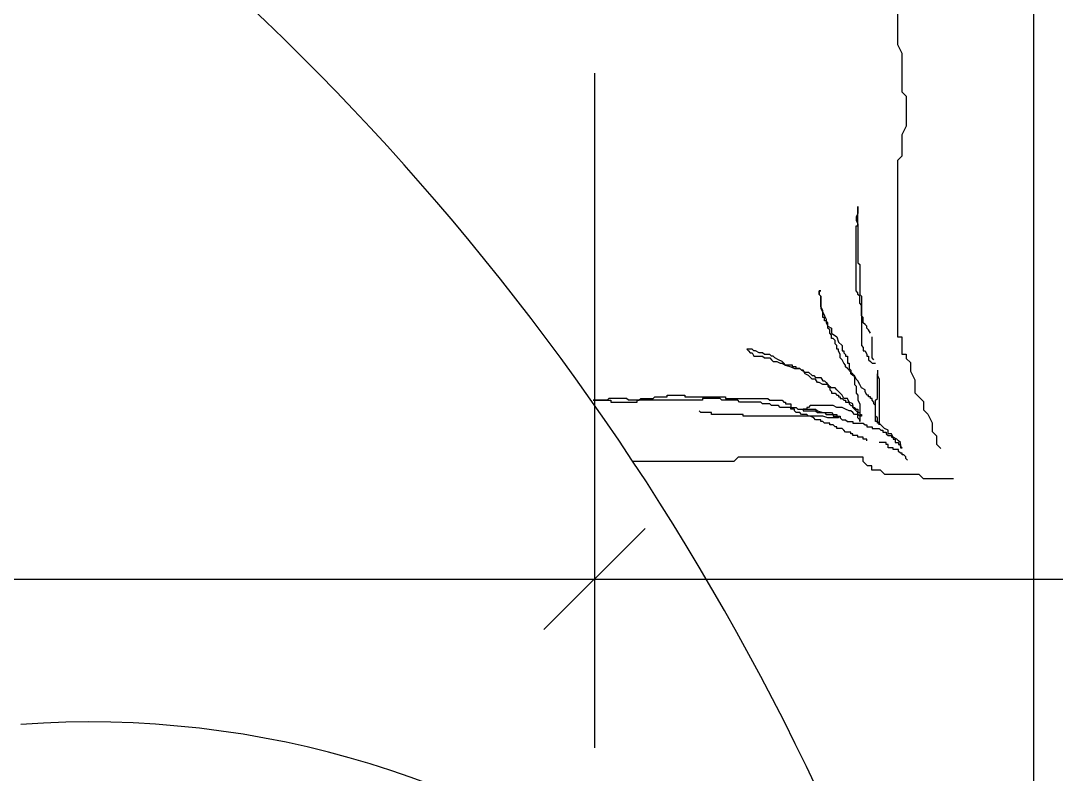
# Model space of a CAD drawing. Extents: x 182769.15 to 182771.38, y 101811.72 to 101812.21.
# Drawn here: x 182769.64799 to 182769.65413, y 101812.10489 to 101812.10936 of the extents above; entities that cross this region are included whole.
import ezdxf

# ---------------------------------------------------------------- set-up
doc = ezdxf.new("R2010")
doc.units = 0
doc.header["$MEASUREMENT"] = 0
doc.linetypes.add('DUZ', pattern=[500, 500])
doc.layers.get('0').update_dxf_attribs({"color": 1, "linetype": 'DUZ'})
doc.layers.add('iç yatay', color=3, linetype='Continuous')
doc.layers.add('tefriş', color=21, linetype='Continuous')

msp = doc.modelspace()

# ---------------------------------------------------------------- linework, layer by layer
at = {"color": 0, "linetype": 'ByBlock'}
for p, q in [((182769.6516945448, 101812.1063444443), (182769.6510945448, 101812.1057444443)), ((182769.6510945448, 101812.1057444443), (182769.6516945448, 101812.1063444443))]:
    msp.add_line(p, q, dxfattribs=at)
at = {"layer": 'iç yatay'}
for p, q in [((182769.6513945448, 101812.1090444443), (182769.6513945448, 101812.1050444443)), ((182769.6513945448, 101812.1090444443), (182769.6513945448, 101812.1050444443)), ((182769.6349945448, 101812.1060444443), (182769.6517945448, 101812.1060444443)), ((182769.6509945448, 101812.1060444443), (182769.6817847137, 101812.1060444443))]:
    msp.add_line(p, q, dxfattribs=at)
at = {"layer": 'tefriş'}
msp.add_line((182769.6539945448, 101812.1114237126), (182769.6539945448, 101812.0782237126), dxfattribs=at)
at = {"layer": 'tefriş', "color": 8}
for p, q in [((182769.6531899268, 101812.1096475615), (182769.6531899268, 101812.1092141599)), ((182769.6531899268, 101812.1092141599), (182769.6532154453, 101812.1091631753)), ((182769.6532154453, 101812.1091631753), (182769.6532154453, 101812.1089337283)), ((182769.6532154453, 101812.1089337283), (182769.6532409542, 101812.1089082306)), ((182769.6532409542, 101812.1089082306), (182769.6532409542, 101812.1087297736)), ((182769.6532409542, 101812.1087297736), (182769.6532154453, 101812.1086787836)), ((182769.6532154453, 101812.1086787836), (182769.6532154453, 101812.1085513166)), ((182769.6532154453, 101812.1085513166), (182769.6531899268, 101812.1085258189)), ((182769.6531899268, 101812.1085258189), (182769.6531899268, 101812.107480564)), ((182769.6529549874, 101812.1081392641), (182769.6529549874, 101812.1082542533)), ((182769.6529549874, 101812.1082542533), (182769.6529549874, 101812.1082124405)), ((182769.6529549874, 101812.1082124405), (182769.6529445203, 101812.1081915314)), ((182769.6529445203, 101812.1081915314), (182769.6529445203, 101812.1081706277)), ((182769.6529445203, 101812.1081706277), (182769.6529549874, 101812.1081497187)), ((182769.6529445203, 101812.1077524785), (182769.6529445203, 101812.1081392641)), ((182769.6529445203, 101812.1081392641), (182769.6529549874, 101812.1081392641)), ((182769.6529549874, 101812.1081497187), (182769.6529549874, 101812.107919735)), ((182769.6529549874, 101812.107919735), (182769.6529654449, 101812.1079092805)), ((182769.6529654449, 101812.1079092805), (182769.6529654449, 101812.1077315695)), ((182769.6527248068, 101812.1077315695), (182769.6527248068, 101812.1077524785)), ((182769.6527248068, 101812.1077524785), (182769.6527352642, 101812.1077524785)), ((182769.6527352642, 101812.1077524785), (182769.6527248068, 101812.1077524785)), ((182769.6527248068, 101812.1077524785), (182769.6527248068, 101812.1077315695)), ((182769.6529549874, 101812.107742024), (182769.6529445203, 101812.1077524785)), ((182769.6529549874, 101812.1077315695), (182769.6529549874, 101812.107742024)), ((182769.6527352642, 101812.1077211149), (182769.6527248068, 101812.1077315695)), ((182769.6527248068, 101812.1077315695), (182769.6527352642, 101812.1077211149)), ((182769.6527352642, 101812.1076583931), (182769.6527352642, 101812.1077211149)), ((182769.6527352642, 101812.1077211149), (182769.6527352642, 101812.1076479386)), ((182769.6529654449, 101812.1077211149), (182769.6529549874, 101812.1077315695)), ((182769.6529654449, 101812.1077315695), (182769.6529759121, 101812.1077211149)), ((182769.6529654449, 101812.1076793022), (182769.6529654449, 101812.1077211149)), ((182769.6529759121, 101812.1076688476), (182769.6529654449, 101812.1076793022)), ((182769.6529759121, 101812.1077211149), (182769.6529759121, 101812.1074284094)), ((182769.6527457314, 101812.107637484), (182769.6527352642, 101812.1076583931)), ((182769.6527352642, 101812.1076479386), (182769.6527457314, 101812.1076270295)), ((182769.6527457314, 101812.1075956712), (182769.6527457314, 101812.107637484)), ((182769.6527457314, 101812.1076270295), (182769.6527561889, 101812.1076061258)), ((182769.6529759121, 101812.1076061258), (182769.6529759121, 101812.1076688476)), ((182769.6527561889, 101812.1075956712), (182769.6527457314, 101812.1075956712)), ((182769.6527561889, 101812.1076061258), (182769.652766656, 101812.1075852167)), ((182769.6527561889, 101812.1075747622), (182769.6527561889, 101812.1075956712)), ((182769.652766656, 101812.1075747622), (182769.6527561889, 101812.1075747622)), ((182769.652766656, 101812.1075852167), (182769.652766656, 101812.1075643076)), ((182769.6527771135, 101812.1075643076), (182769.652766656, 101812.1075747622)), ((182769.652766656, 101812.1075643076), (182769.6527771135, 101812.1075434039)), ((182769.6527771135, 101812.1075329494), (182769.6527771135, 101812.1075643076)), ((182769.6529863695, 101812.1075956712), (182769.6529759121, 101812.1076061258)), ((182769.6529863695, 101812.1075643076), (182769.6529863695, 101812.1075956712)), ((182769.6529968367, 101812.1075538531), (182769.6529863695, 101812.1075643076)), ((182769.6530073039, 101812.1075434039), (182769.6529968367, 101812.1075538531)), ((182769.6527771135, 101812.1075434039), (182769.6527980381, 101812.1075329494)), ((182769.6527875806, 101812.1075224949), (182769.6527771135, 101812.1075329494)), ((182769.6527875806, 101812.1075015858), (182769.6527875806, 101812.1075224949)), ((182769.6527980381, 101812.1074911313), (182769.6527875806, 101812.1075015858)), ((182769.6527980381, 101812.1075329494), (182769.6527980381, 101812.1075015858)), ((182769.6527980381, 101812.1075015858), (182769.6528294299, 101812.1074806767)), ((182769.6527980381, 101812.1074702276), (182769.6527980381, 101812.1074911313)), ((182769.6530073039, 101812.1075329494), (182769.6530073039, 101812.1075434039)), ((182769.6530177613, 101812.1075224949), (182769.6530073039, 101812.1075329494)), ((182769.6530282285, 101812.1075015858), (182769.6530177613, 101812.1075224949)), ((182769.6528085053, 101812.1074702276), (182769.6527980381, 101812.1074702276)), ((182769.6528189724, 101812.107459773), (182769.6528085053, 101812.1074702276)), ((182769.6528189724, 101812.107438864), (182769.6528189724, 101812.107459773)), ((182769.6528294299, 101812.1074284094), (182769.6528189724, 101812.107438864)), ((182769.6528294299, 101812.1074806767), (182769.6528398971, 101812.1074493185)), ((182769.6528294299, 101812.1074075057), (182769.6528294299, 101812.1074284094)), ((182769.6528398971, 101812.1074493185), (182769.6528608217, 101812.1074284094)), ((182769.6528608217, 101812.1074284094), (182769.6528608217, 101812.1073970512)), ((182769.6529759121, 101812.1074284094), (182769.6529863695, 101812.1074179549)), ((182769.653038686, 101812.107355233), (182769.653038686, 101812.1074806767)), ((182769.6531899268, 101812.107480564), (182769.6532154453, 101812.107480564)), ((182769.6532154453, 101812.107480564), (182769.6532154453, 101812.1073785894)), ((182769.6523272097, 101812.1074075057), (182769.6522958275, 101812.1074075057)), ((182769.6522958275, 101812.1074075057), (182769.652306285, 101812.1073970512)), ((182769.652306285, 101812.1073970512), (182769.6523167522, 101812.1073865966)), ((182769.6523167522, 101812.1073865966), (182769.6523272097, 101812.1073865966)), ((182769.6523376768, 101812.1073970512), (182769.6523272097, 101812.1074075057)), ((182769.6523272097, 101812.1073865966), (182769.6523376768, 101812.1073656876)), ((182769.6523481343, 101812.1073970512), (182769.6523376768, 101812.1073970512)), ((182769.6523376768, 101812.1073656876), (182769.6523899933, 101812.1073656876)), ((182769.6523690686, 101812.1073865966), (182769.6523481343, 101812.1073970512)), ((182769.6523899933, 101812.1073865966), (182769.6523690686, 101812.1073865966)), ((182769.6524004507, 101812.1073761421), (182769.6523899933, 101812.1073865966)), ((182769.6523899933, 101812.1073656876), (182769.6524004507, 101812.107355233)), ((182769.6524318425, 101812.1073761421), (182769.6524004507, 101812.1073761421)), ((182769.6524423, 101812.1073656876), (182769.6524318425, 101812.1073761421)), ((182769.6524527672, 101812.1073656876), (182769.6524423, 101812.1073656876)), ((182769.6524632343, 101812.107355233), (182769.6524527672, 101812.1073656876)), ((182769.6528398971, 101812.1074075057), (182769.6528294299, 101812.1074075057)), ((182769.6528398971, 101812.1073970512), (182769.6528398971, 101812.1074075057)), ((182769.6528503546, 101812.1073761421), (182769.6528398971, 101812.1073970512)), ((182769.6528503546, 101812.107355233), (182769.6528503546, 101812.1073761421)), ((182769.6528608217, 101812.1073970512), (182769.6528712792, 101812.1073970512)), ((182769.6528712792, 101812.1073970512), (182769.6528712792, 101812.1073865966)), ((182769.6528712792, 101812.1073865966), (182769.6528817464, 101812.1073761421)), ((182769.6528817464, 101812.1073761421), (182769.6528817464, 101812.1073656876)), ((182769.6528817464, 101812.1073656876), (182769.6528922038, 101812.1073656876)), ((182769.6528922038, 101812.1073656876), (182769.6528922038, 101812.1073238748)), ((182769.6529863695, 101812.1074179549), (182769.6529863695, 101812.1073970512)), ((182769.6529863695, 101812.1073970512), (182769.6529968367, 101812.1073970512)), ((182769.6529968367, 101812.1073970512), (182769.6530073039, 101812.1073761421)), ((182769.6530073039, 101812.1073761421), (182769.6530073039, 101812.1073656876)), ((182769.6530073039, 101812.1073656876), (182769.6530177613, 101812.1073656876)), ((182769.6530177613, 101812.1073656876), (182769.6530177613, 101812.1073447785)), ((182769.6532154453, 101812.1073785894), (182769.6532409542, 101812.1073785894)), ((182769.6532409542, 101812.1073785894), (182769.6532409542, 101812.1073530917)), ((182769.6524004507, 101812.107355233), (182769.6524318425, 101812.107355233)), ((182769.6524318425, 101812.107355233), (182769.6524423, 101812.1073447785)), ((182769.6524423, 101812.1073447785), (182769.6524527672, 101812.1073343293)), ((182769.6524527672, 101812.1073343293), (182769.6524736918, 101812.1073343293)), ((182769.6524841589, 101812.1073447785), (182769.6524632343, 101812.107355233)), ((182769.6524736918, 101812.1073343293), (182769.6524946164, 101812.1073238748)), ((182769.6525050836, 101812.1073343293), (182769.6524841589, 101812.1073447785)), ((182769.6524946164, 101812.1073238748), (182769.6525050836, 101812.1073238748)), ((182769.652515541, 101812.1073238748), (182769.6525050836, 101812.1073343293)), ((182769.6525050836, 101812.1073238748), (182769.6525260082, 101812.1073134203)), ((182769.6525260082, 101812.1073134203), (182769.652515541, 101812.1073238748)), ((182769.6525678575, 101812.1073134203), (182769.6525260082, 101812.1073134203)), ((182769.6525260082, 101812.1073134203), (182769.6525574, 101812.1073029657)), ((182769.6525678575, 101812.1073029657), (182769.6525678575, 101812.1073134203)), ((182769.6528608217, 101812.1073447785), (182769.6528503546, 101812.107355233)), ((182769.6528712792, 101812.1073238748), (182769.6528608217, 101812.1073447785)), ((182769.6528817464, 101812.1073134203), (182769.6528712792, 101812.1073238748)), ((182769.6528817464, 101812.1073029657), (182769.6528817464, 101812.1073134203)), ((182769.6528922038, 101812.1073238748), (182769.652902671, 101812.1073238748)), ((182769.652902671, 101812.1073238748), (182769.652902671, 101812.1072925112)), ((182769.6530177613, 101812.1073447785), (182769.6530282285, 101812.1073343293)), ((182769.6530282285, 101812.1073343293), (182769.653038686, 101812.1073238748)), ((182769.6530491531, 101812.1073447785), (182769.653038686, 101812.107355233)), ((182769.653038686, 101812.1073238748), (182769.6530596106, 101812.1073238748)), ((182769.6532409542, 101812.1073530917), (182769.6532664727, 101812.1073275994)), ((182769.6532664727, 101812.1073275994), (182769.6532664727, 101812.1072766094)), ((182769.6525574, 101812.1073029657), (182769.6525783246, 101812.1072925112)), ((182769.6525887821, 101812.1073029657), (182769.6525678575, 101812.1073029657)), ((182769.6525783246, 101812.1072925112), (182769.6526097067, 101812.1072925112)), ((182769.6525887821, 101812.1072925112), (182769.6525887821, 101812.1073029657)), ((182769.6526097067, 101812.1072925112), (182769.6525887821, 101812.1072925112)), ((182769.6526201739, 101812.1072820567), (182769.6526097067, 101812.1072925112)), ((182769.6526097067, 101812.1072925112), (182769.6526201739, 101812.1072820567)), ((182769.6526306411, 101812.1072820567), (182769.6526201739, 101812.1072820567)), ((182769.6526201739, 101812.1072820567), (182769.6526410985, 101812.1072716021)), ((182769.6526410985, 101812.107261153), (182769.6526306411, 101812.1072820567)), ((182769.6526410985, 101812.1072716021), (182769.6526620232, 101812.1072716021)), ((182769.6526620232, 101812.1072506984), (182769.6526410985, 101812.107261153)), ((182769.6526620232, 101812.1072716021), (182769.6526829478, 101812.1072506984)), ((182769.6526829478, 101812.1072297894), (182769.6526620232, 101812.1072506984)), ((182769.6526829478, 101812.1072506984), (182769.652693415, 101812.1072506984)), ((182769.652693415, 101812.1072506984), (182769.6527038724, 101812.1072402439)), ((182769.6528922038, 101812.1072925112), (182769.6528817464, 101812.1073029657)), ((182769.6529131382, 101812.1072716021), (182769.6528922038, 101812.1072925112)), ((182769.652902671, 101812.1072925112), (182769.6529131382, 101812.1072820567)), ((182769.6529131382, 101812.1072820567), (182769.6529131382, 101812.1072716021)), ((182769.6529131382, 101812.107261153), (182769.6529131382, 101812.1072716021)), ((182769.6529131382, 101812.1072716021), (182769.6529235956, 101812.107261153)), ((182769.6529235956, 101812.1072506984), (182769.6529131382, 101812.107261153)), ((182769.6529235956, 101812.107261153), (182769.6529340628, 101812.1072402439)), ((182769.6529340628, 101812.1072506984), (182769.6529235956, 101812.1072506984)), ((182769.6529445203, 101812.1072297894), (182769.6529340628, 101812.1072506984)), ((182769.6530700778, 101812.1072820567), (182769.6530700778, 101812.1072506984)), ((182769.6530700778, 101812.1071148002), (182769.6530700778, 101812.107261153)), ((182769.6530700778, 101812.1072506984), (182769.6530805352, 101812.1072297894)), ((182769.6532664727, 101812.1072766094), (182769.6532919913, 101812.1072256247)), ((182769.6527038724, 101812.1072297894), (182769.6526829478, 101812.1072297894)), ((182769.6527038724, 101812.1072402439), (182769.6527352642, 101812.1072402439)), ((182769.6527143396, 101812.1072088803), (182769.6527038724, 101812.1072297894)), ((182769.6527248068, 101812.1072088803), (182769.6527143396, 101812.1072088803)), ((182769.6527457314, 101812.1071984258), (182769.6527248068, 101812.1072088803)), ((182769.6527352642, 101812.1072402439), (182769.6527457314, 101812.1072193348)), ((182769.6527457314, 101812.1072193348), (182769.6527561889, 101812.1072193348)), ((182769.6527771135, 101812.1071984258), (182769.6527457314, 101812.1071984258)), ((182769.6527561889, 101812.1072193348), (182769.652766656, 101812.1072088803)), ((182769.652766656, 101812.1072088803), (182769.6527771135, 101812.1071984258)), ((182769.6527980381, 101812.107177522), (182769.6527771135, 101812.1071984258)), ((182769.6527771135, 101812.1071984258), (182769.6527771135, 101812.1071879766)), ((182769.6527771135, 101812.1071879766), (182769.6527875806, 101812.107177522)), ((182769.6529340628, 101812.1072402439), (182769.6529340628, 101812.1071984258)), ((182769.6529340628, 101812.1071984258), (182769.6529445203, 101812.1071879766)), ((182769.6529549874, 101812.1072193348), (182769.6529445203, 101812.1072297894)), ((182769.6529445203, 101812.1071879766), (182769.6529445203, 101812.1071461585)), ((182769.6529654449, 101812.1071984258), (182769.6529549874, 101812.1072193348)), ((182769.6529759121, 101812.107177522), (182769.6529654449, 101812.1071984258)), ((182769.6530805352, 101812.1072297894), (182769.6530805352, 101812.1069579929)), ((182769.6532919913, 101812.1072256247), (182769.6532919913, 101812.1071491424)), ((182769.6517412908, 101812.1071148002), (182769.651751758, 101812.1071252547)), ((182769.651751758, 101812.1071252547), (182769.6518249991, 101812.1071252547)), ((182769.6518249991, 101812.1071252547), (182769.6518249991, 101812.1071357039)), ((182769.6518249991, 101812.1071357039), (182769.6519296222, 101812.1071357039)), ((182769.6519296222, 101812.1071357039), (182769.6519296222, 101812.1071252547)), ((182769.6519296222, 101812.1071252547), (182769.65217027, 101812.1071252547)), ((182769.65217027, 101812.1071252547), (182769.65217027, 101812.1071148002)), ((182769.6527875806, 101812.107177522), (182769.6527875806, 101812.1071670675)), ((182769.6527875806, 101812.1071670675), (182769.6527980381, 101812.107156613)), ((182769.6528189724, 101812.107177522), (182769.6527980381, 101812.107177522)), ((182769.6527980381, 101812.107156613), (182769.6527980381, 101812.1071461585)), ((182769.6527980381, 101812.1071461585), (182769.6528189724, 101812.1071461585)), ((182769.6528294299, 101812.1071670675), (182769.6528189724, 101812.107177522)), ((182769.6528189724, 101812.1071461585), (182769.6528294299, 101812.1071357039)), ((182769.6528398971, 101812.107156613), (182769.6528294299, 101812.1071670675)), ((182769.6528294299, 101812.1071357039), (182769.6528398971, 101812.1071357039)), ((182769.6528503546, 101812.1071461585), (182769.6528398971, 101812.107156613)), ((182769.6528398971, 101812.1071357039), (182769.6528398971, 101812.1071252547)), ((182769.6528398971, 101812.1071252547), (182769.6528503546, 101812.1071252547)), ((182769.6528608217, 101812.1071357039), (182769.6528503546, 101812.1071461585)), ((182769.6528503546, 101812.1071252547), (182769.6528503546, 101812.1071148002)), ((182769.6528712792, 101812.1071148002), (182769.6528608217, 101812.1071357039)), ((182769.6529445203, 101812.1071461585), (182769.6529549874, 101812.1071357039)), ((182769.6529549874, 101812.1071357039), (182769.6529549874, 101812.1071043457)), ((182769.6529968367, 101812.1071670675), (182769.6529759121, 101812.107177522)), ((182769.6529968367, 101812.107156613), (182769.6529968367, 101812.1071670675)), ((182769.6530073039, 101812.1071357039), (182769.6529968367, 101812.107156613)), ((182769.6530177613, 101812.1071357039), (182769.6530073039, 101812.1071357039)), ((182769.6530177613, 101812.1071252547), (182769.6530177613, 101812.1071357039)), ((182769.6530282285, 101812.1071252547), (182769.6530177613, 101812.1071252547)), ((182769.6530282285, 101812.1071148002), (182769.6530282285, 101812.1071252547)), ((182769.6532919913, 101812.1071491424), (182769.6533175099, 101812.1071236447)), ((182769.6533175099, 101812.1071236447), (182769.6533430187, 101812.1070981524)), ((182769.6514692609, 101812.1071043457), (182769.6513855527, 101812.1071043457)), ((182769.6513855527, 101812.1071043457), (182769.6514901856, 101812.1071043457)), ((182769.6514797184, 101812.1071148002), (182769.6514692609, 101812.1071043457)), ((182769.6515843512, 101812.1071148002), (182769.6514797184, 101812.1071148002)), ((182769.6514901856, 101812.1071043457), (182769.6514901856, 101812.1070938911)), ((182769.6514901856, 101812.1070938911), (182769.6516471251, 101812.1070938911)), ((182769.6515948087, 101812.1071043457), (182769.6515843512, 101812.1071148002)), ((182769.6520342551, 101812.1071043457), (182769.6515948087, 101812.1071043457)), ((182769.6516471251, 101812.1070938911), (182769.6516471251, 101812.1071043457)), ((182769.6516471251, 101812.1071043457), (182769.6516575923, 101812.1071043457)), ((182769.6516575923, 101812.1071043457), (182769.6516680498, 101812.1071148002)), ((182769.6516680498, 101812.1071148002), (182769.6517412908, 101812.1071148002)), ((182769.6520342551, 101812.1071148002), (182769.6520342551, 101812.1071043457)), ((182769.6521388783, 101812.1071148002), (182769.6520342551, 101812.1071148002)), ((182769.6521493454, 101812.1071043457), (182769.6521388783, 101812.1071148002)), ((182769.6522435111, 101812.1071043457), (182769.6521493454, 101812.1071043457)), ((182769.65217027, 101812.1071148002), (182769.6524213754, 101812.1071148002)), ((182769.6522539686, 101812.1070938911), (182769.6522435111, 101812.1071043457)), ((182769.6523795261, 101812.1070938911), (182769.6522539686, 101812.1070938911)), ((182769.6523899933, 101812.1070834366), (182769.6523795261, 101812.1070938911)), ((182769.6524318425, 101812.1070834366), (182769.6523899933, 101812.1070834366)), ((182769.6524213754, 101812.1071148002), (182769.6524318425, 101812.1071043457)), ((182769.6524318425, 101812.1071043457), (182769.6525050836, 101812.1071043457)), ((182769.6524423, 101812.1070729821), (182769.6524318425, 101812.1070834366)), ((182769.6524841589, 101812.1070729821), (182769.6524423, 101812.1070729821)), ((182769.6524946164, 101812.1070625275), (182769.6524841589, 101812.1070729821)), ((182769.6525574, 101812.1070625275), (182769.6524946164, 101812.1070625275)), ((182769.6525050836, 101812.1071043457), (182769.652515541, 101812.1070938911)), ((182769.652515541, 101812.1070938911), (182769.6525260082, 101812.1070938911)), ((182769.6525260082, 101812.1070938911), (182769.6525260082, 101812.1070834366)), ((182769.6525260082, 101812.1070834366), (182769.6525574, 101812.1070834366)), ((182769.6525574, 101812.1070834366), (182769.6525574, 101812.1070625275)), ((182769.6525574, 101812.1070520784), (182769.6525574, 101812.1070625275)), ((182769.6525574, 101812.1070625275), (182769.6525887821, 101812.1070625275)), ((182769.6525887821, 101812.1070625275), (182769.6525992493, 101812.1070520784)), ((182769.6526515657, 101812.1070625275), (182769.6526515657, 101812.1070520784)), ((182769.6526620232, 101812.1070625275), (182769.6526515657, 101812.1070625275)), ((182769.6526724903, 101812.1070729821), (182769.6526620232, 101812.1070625275)), ((182769.6528085053, 101812.1070729821), (182769.6526724903, 101812.1070729821)), ((182769.6528294299, 101812.1070625275), (182769.6528085053, 101812.1070729821)), ((182769.6528608217, 101812.1070625275), (182769.6528294299, 101812.1070625275)), ((182769.6528503546, 101812.1071148002), (182769.6528608217, 101812.1071148002)), ((182769.6528608217, 101812.1071148002), (182769.6528712792, 101812.1071043457)), ((182769.6528817464, 101812.1070520784), (182769.6528608217, 101812.1070625275)), ((182769.6528922038, 101812.1071148002), (182769.6528712792, 101812.1071148002)), ((182769.6528712792, 101812.1071043457), (182769.6528817464, 101812.1071043457)), ((182769.6528817464, 101812.1071043457), (182769.6528817464, 101812.1070938911)), ((182769.6528817464, 101812.1070938911), (182769.652902671, 101812.1070938911)), ((182769.652902671, 101812.1070938911), (182769.6528922038, 101812.1071148002)), ((182769.6529235956, 101812.1070834366), (182769.652902671, 101812.1070938911)), ((182769.652902671, 101812.1070938911), (182769.652902671, 101812.1070834366)), ((182769.652902671, 101812.1070834366), (182769.6529131382, 101812.1070729821)), ((182769.6529131382, 101812.1070729821), (182769.6529235956, 101812.1070729821)), ((182769.6529235956, 101812.1070625275), (182769.6529235956, 101812.1070834366)), ((182769.6529235956, 101812.1070729821), (182769.6529235956, 101812.1070625275)), ((182769.6529445203, 101812.1070416238), (182769.6529235956, 101812.1070625275)), ((182769.6529235956, 101812.1070625275), (182769.6529340628, 101812.1070625275)), ((182769.6529340628, 101812.1070625275), (182769.6529445203, 101812.1070520784)), ((182769.6529549874, 101812.1071043457), (182769.6529654449, 101812.1070834366)), ((182769.6529654449, 101812.1070834366), (182769.6529654449, 101812.106978902)), ((182769.653038686, 101812.1071148002), (182769.6530282285, 101812.1071148002)), ((182769.653038686, 101812.1071043457), (182769.653038686, 101812.1071148002)), ((182769.6530491531, 101812.1070938911), (182769.653038686, 101812.1071043457)), ((182769.6530491531, 101812.1070834366), (182769.6530491531, 101812.1070938911)), ((182769.6530596106, 101812.1070729821), (182769.6530491531, 101812.1070834366)), ((182769.6530596106, 101812.1071043457), (182769.6530700778, 101812.1071148002)), ((182769.6530596106, 101812.1070102602), (182769.6530596106, 101812.1071043457)), ((182769.6530596106, 101812.106978902), (182769.6530596106, 101812.1070729821)), ((182769.6533430187, 101812.1070981524), (182769.6533430187, 101812.1070471624)), ((182769.6520237879, 101812.1070311693), (182769.6520133305, 101812.1070416238)), ((182769.6520865715, 101812.1070311693), (182769.6520237879, 101812.1070311693)), ((182769.6520865715, 101812.1070207148), (182769.6520865715, 101812.1070311693)), ((182769.6522749029, 101812.1070207148), (182769.6520865715, 101812.1070207148)), ((182769.6522749029, 101812.1070102602), (182769.6522749029, 101812.1070207148)), ((182769.6527457314, 101812.1070102602), (182769.6522749029, 101812.1070102602)), ((182769.6525783246, 101812.1070520784), (182769.6525574, 101812.1070520784)), ((182769.6525783246, 101812.1070416238), (182769.6525783246, 101812.1070520784)), ((182769.6525887821, 101812.1070311693), (182769.6525783246, 101812.1070416238)), ((182769.6526097067, 101812.1070311693), (182769.6525887821, 101812.1070311693)), ((182769.6525992493, 101812.1070520784), (182769.6526306411, 101812.1070520784)), ((182769.6526201739, 101812.1070207148), (182769.6526097067, 101812.1070311693)), ((182769.6526515657, 101812.1070207148), (182769.6526201739, 101812.1070207148)), ((182769.6526306411, 101812.1070520784), (182769.6526306411, 101812.1070416238)), ((182769.6526515657, 101812.1070520784), (182769.6526306411, 101812.1070520784)), ((182769.6526306411, 101812.1070520784), (182769.6527038724, 101812.1070520784)), ((182769.6526306411, 101812.1070416238), (182769.6527038724, 101812.1070416238)), ((182769.6526620232, 101812.1070102602), (182769.6526515657, 101812.1070207148)), ((182769.6526724903, 101812.1070102602), (182769.6526620232, 101812.1070102602)), ((182769.652693415, 101812.1069998057), (182769.6526724903, 101812.1070102602)), ((182769.6527038724, 101812.1069893512), (182769.652693415, 101812.1069998057)), ((182769.6527038724, 101812.1070520784), (182769.6527143396, 101812.1070416238)), ((182769.6527038724, 101812.1070416238), (182769.6527143396, 101812.1070311693)), ((182769.6527143396, 101812.1070416238), (182769.6527457314, 101812.1070311693)), ((182769.6527143396, 101812.1070311693), (182769.6527561889, 101812.1070311693)), ((182769.6527457314, 101812.1070311693), (182769.6527980381, 101812.1070311693)), ((182769.6527771135, 101812.1069998057), (182769.6527457314, 101812.1070102602)), ((182769.6527561889, 101812.1070311693), (182769.652766656, 101812.1070207148)), ((182769.652766656, 101812.1070207148), (182769.6528085053, 101812.1070207148)), ((182769.6528398971, 101812.1069998057), (182769.6527771135, 101812.1069998057)), ((182769.6527980381, 101812.1070311693), (182769.6528085053, 101812.1070207148)), ((182769.6528085053, 101812.1070207148), (182769.6528085053, 101812.1070102602)), ((182769.6528085053, 101812.1070207148), (182769.6528294299, 101812.1070207148)), ((182769.6528085053, 101812.1070102602), (182769.6528503546, 101812.1070102602)), ((182769.6528294299, 101812.1070207148), (182769.6528294299, 101812.1070102602)), ((182769.6528294299, 101812.1070102602), (182769.6528398971, 101812.1070102602)), ((182769.6528398971, 101812.1070102602), (182769.6528398971, 101812.1069998057)), ((182769.6528503546, 101812.1070102602), (182769.6528503546, 101812.1069998057)), ((182769.6528503546, 101812.1069998057), (182769.6528608217, 101812.1069893512)), ((182769.652902671, 101812.1070416238), (182769.6528817464, 101812.1070520784)), ((182769.6529131382, 101812.1070416238), (182769.652902671, 101812.1070416238)), ((182769.6529235956, 101812.1070311693), (182769.6529131382, 101812.1070416238)), ((182769.6529340628, 101812.1070207148), (182769.6529235956, 101812.1070311693)), ((182769.6529549874, 101812.1070207148), (182769.6529340628, 101812.1070207148)), ((182769.6529445203, 101812.1070520784), (182769.6529549874, 101812.1070520784)), ((182769.6529549874, 101812.1070311693), (182769.6529445203, 101812.1070416238)), ((182769.6529549874, 101812.1070520784), (182769.6529549874, 101812.1070311693)), ((182769.6529549874, 101812.1069998057), (182769.6529549874, 101812.1070311693)), ((182769.6529549874, 101812.1070311693), (182769.6529654449, 101812.1070311693)), ((182769.6529654449, 101812.1070102602), (182769.6529549874, 101812.1070207148)), ((182769.6529654449, 101812.1069893512), (182769.6529549874, 101812.1069998057)), ((182769.6529654449, 101812.1070311693), (182769.6529654449, 101812.1070207148)), ((182769.6529654449, 101812.1070207148), (182769.6529759121, 101812.1070207148)), ((182769.6529759121, 101812.1070102602), (182769.6529654449, 101812.1070102602)), ((182769.6529759121, 101812.1070207148), (182769.6529759121, 101812.1070102602)), ((182769.6530700778, 101812.1069998057), (182769.6530596106, 101812.1070102602)), ((182769.6530700778, 101812.106978902), (182769.6530700778, 101812.1069998057)), ((182769.6533430187, 101812.1070471624), (182769.6533685373, 101812.1070216701)), ((182769.6533685373, 101812.1070216701), (182769.6533940558, 101812.10697068)), ((182769.6527352642, 101812.1069893512), (182769.6527038724, 101812.1069893512)), ((182769.6527352642, 101812.106978902), (182769.6527352642, 101812.1069893512)), ((182769.6527457314, 101812.106978902), (182769.6527352642, 101812.106978902)), ((182769.6527561889, 101812.1069684474), (182769.6527457314, 101812.106978902)), ((182769.6527875806, 101812.1069684474), (182769.6527561889, 101812.1069684474)), ((182769.6527875806, 101812.1069579929), (182769.6527875806, 101812.1069684474)), ((182769.6528085053, 101812.1069579929), (182769.6527875806, 101812.1069579929)), ((182769.6528189724, 101812.1069475384), (182769.6528085053, 101812.1069579929)), ((182769.6528294299, 101812.1069475384), (182769.6528189724, 101812.1069475384)), ((182769.6528294299, 101812.1069370839), (182769.6528294299, 101812.1069475384)), ((182769.6528608217, 101812.1069370839), (182769.6528294299, 101812.1069370839)), ((182769.6528608217, 101812.1069893512), (182769.6528817464, 101812.1069893512)), ((182769.6528712792, 101812.1069266293), (182769.6528608217, 101812.1069370839)), ((182769.6528817464, 101812.1069893512), (182769.6528922038, 101812.106978902)), ((182769.6528922038, 101812.106978902), (182769.6529235956, 101812.106978902)), ((182769.6529235956, 101812.106978902), (182769.6529235956, 101812.1069684474)), ((182769.6529235956, 101812.1069684474), (182769.6529863695, 101812.1069684474)), ((182769.6529654449, 101812.106978902), (182769.6529654449, 101812.1069893512)), ((182769.6529863695, 101812.1069684474), (182769.6529968367, 101812.1069579929)), ((182769.6529968367, 101812.1069579929), (182769.6530073039, 101812.1069579929)), ((182769.6530073039, 101812.1069579929), (182769.6530073039, 101812.1069475384)), ((182769.6530073039, 101812.1069475384), (182769.653038686, 101812.1069475384)), ((182769.653038686, 101812.1069475384), (182769.653038686, 101812.1069370839)), ((182769.653038686, 101812.1069370839), (182769.6530805352, 101812.1069370839)), ((182769.6530700778, 101812.106978902), (182769.6530596106, 101812.106978902)), ((182769.6530805352, 101812.1069684474), (182769.6530700778, 101812.106978902)), ((182769.6530700778, 101812.1069684474), (182769.6530700778, 101812.106978902)), ((182769.6530805352, 101812.1069684474), (182769.6530700778, 101812.1069684474)), ((182769.6531014695, 101812.1069475384), (182769.6530805352, 101812.1069684474)), ((182769.6530805352, 101812.1069579929), (182769.6530805352, 101812.1069684474)), ((182769.6530805352, 101812.1069370839), (182769.6530910024, 101812.1069266293)), ((182769.653111927, 101812.1069370839), (182769.6531014695, 101812.1069475384)), ((182769.6531328516, 101812.1069266293), (182769.653111927, 101812.1069370839)), ((182769.6533940558, 101812.10697068), (182769.6533940558, 101812.1069196954)), ((182769.6528817464, 101812.1069161801), (182769.6528712792, 101812.1069266293)), ((182769.6529131382, 101812.1069161801), (182769.6528817464, 101812.1069161801)), ((182769.6529131382, 101812.1069057256), (182769.6529131382, 101812.1069161801)), ((182769.6529235956, 101812.1069057256), (182769.6529131382, 101812.1069057256)), ((182769.6529235956, 101812.1068952711), (182769.6529235956, 101812.1069057256)), ((182769.6529549874, 101812.1068952711), (182769.6529235956, 101812.1068952711)), ((182769.6529549874, 101812.1068848165), (182769.6529549874, 101812.1068952711)), ((182769.6529863695, 101812.1068848165), (182769.6529549874, 101812.1068848165)), ((182769.6529863695, 101812.106874362), (182769.6529863695, 101812.1068848165)), ((182769.6530073039, 101812.106874362), (182769.6529863695, 101812.106874362)), ((182769.6530073039, 101812.1068639075), (182769.6530073039, 101812.106874362)), ((182769.6530910024, 101812.1069266293), (182769.6531014695, 101812.1069266293)), ((182769.6531014695, 101812.1069266293), (182769.6531014695, 101812.1069161801)), ((182769.6531014695, 101812.1069161801), (182769.6531223942, 101812.1069161801)), ((182769.6531223942, 101812.1069161801), (182769.6531223942, 101812.1069057256)), ((182769.6531223942, 101812.1069057256), (182769.6531328516, 101812.1068952711)), ((182769.6531328516, 101812.1069057256), (182769.6531328516, 101812.1069266293)), ((182769.6531537763, 101812.1069057256), (182769.6531328516, 101812.1069057256)), ((182769.6531328516, 101812.1068952711), (182769.6531537763, 101812.1068952711)), ((182769.6531642434, 101812.1068848165), (182769.6531537763, 101812.1069057256)), ((182769.6531537763, 101812.1068952711), (182769.6531537763, 101812.1068848165)), ((182769.6531537763, 101812.1068848165), (182769.6531642434, 101812.1068848165)), ((182769.6531642434, 101812.1068848165), (182769.6531642434, 101812.106874362)), ((182769.6531851681, 101812.106874362), (182769.6531642434, 101812.1068848165)), ((182769.6531642434, 101812.106874362), (182769.6531747106, 101812.106874362)), ((182769.6531747106, 101812.106874362), (182769.6531747106, 101812.1068534529)), ((182769.6531956352, 101812.1068639075), (182769.6531851681, 101812.106874362)), ((182769.6533940558, 101812.1069196954), (182769.6534195744, 101812.1068941977)), ((182769.6534195744, 101812.1068941977), (182769.6534195744, 101812.1068432131)), ((182769.6531223942, 101812.1068534529), (182769.6530805352, 101812.1068534529)), ((182769.6531223942, 101812.1068430038), (182769.6531223942, 101812.1068534529)), ((182769.6531328516, 101812.1068430038), (182769.6531223942, 101812.1068430038)), ((182769.6531328516, 101812.1068220947), (182769.6531328516, 101812.1068430038)), ((182769.6531642434, 101812.1068220947), (182769.6531328516, 101812.1068220947)), ((182769.6531642434, 101812.1068116402), (182769.6531642434, 101812.1068220947)), ((182769.6531747106, 101812.1068534529), (182769.6531956352, 101812.1068534529)), ((182769.6532060927, 101812.1068534529), (182769.6531956352, 101812.1068639075)), ((182769.6531956352, 101812.1068534529), (182769.6531956352, 101812.1068430038)), ((182769.6531956352, 101812.1068430038), (182769.6532060927, 101812.1068430038)), ((182769.6532060927, 101812.1068325492), (182769.6532060927, 101812.1068534529)), ((182769.6532060927, 101812.1068430038), (182769.6532060927, 101812.1068220947)), ((182769.6532165599, 101812.1068220947), (182769.6532060927, 101812.1068325492)), ((182769.6532060927, 101812.1068220947), (182769.6532165599, 101812.1068220947)), ((182769.6534195744, 101812.1068432131), (182769.6534450929, 101812.1068177154)), ((182769.6522458178, 101812.1067667308), (182769.6522202992, 101812.1067412331)), ((182769.6529857977, 101812.1067667308), (182769.6522458178, 101812.1067667308)), ((182769.6529857977, 101812.1067412331), (182769.6529857977, 101812.1067667308)), ((182769.6531956352, 101812.1068116402), (182769.6531642434, 101812.1068116402)), ((182769.6531956352, 101812.1068011856), (182769.6531956352, 101812.1068116402)), ((182769.6532060927, 101812.1067907311), (182769.6531956352, 101812.1068011856)), ((182769.6532165599, 101812.1067907311), (182769.6532060927, 101812.1067907311)), ((182769.6532165599, 101812.1067802766), (182769.6532165599, 101812.1067907311)), ((182769.6532270173, 101812.1067802766), (182769.6532165599, 101812.1067802766)), ((182769.6532374845, 101812.1067698274), (182769.6532270173, 101812.1067802766)), ((182769.6532374845, 101812.1067593729), (182769.6532374845, 101812.1067698274)), ((182769.653247942, 101812.1067489183), (182769.6532374845, 101812.1067593729)), ((182769.6522202992, 101812.1067412331), (182769.6516211022, 101812.1067412331)), ((182769.6530113066, 101812.1067157407), (182769.6529857977, 101812.1067412331)), ((182769.6530368251, 101812.1067157407), (182769.6530113066, 101812.1067157407)), ((182769.6530368251, 101812.1066902484), (182769.6530368251, 101812.1067157407)), ((182769.6530878622, 101812.1066902484), (182769.6530368251, 101812.1066902484)), ((182769.6531133711, 101812.1066647507), (182769.6530878622, 101812.1066902484)), ((182769.6533175099, 101812.1066647507), (182769.6531133711, 101812.1066647507)), ((182769.6533430187, 101812.1066392584), (182769.6533175099, 101812.1066647507)), ((182769.6535216389, 101812.1066392584), (182769.6533430187, 101812.1066392584))]:
    msp.add_line(p, q, dxfattribs=at)
at = {"layer": 'tefriş'}
for centre, radius, start, end in [((182769.6387747715, 101812.0982481681), 0.01540001183752633, 8.774561867442852, 80.20548921176177), ((182769.6483979386, 101812.0994919586), 0.005704733915134639, 11.17318195655923, 94.05336887250672)]:
    msp.add_arc(centre, radius, start, end, dxfattribs=at)

doc.saveas('drawing.dxf')
